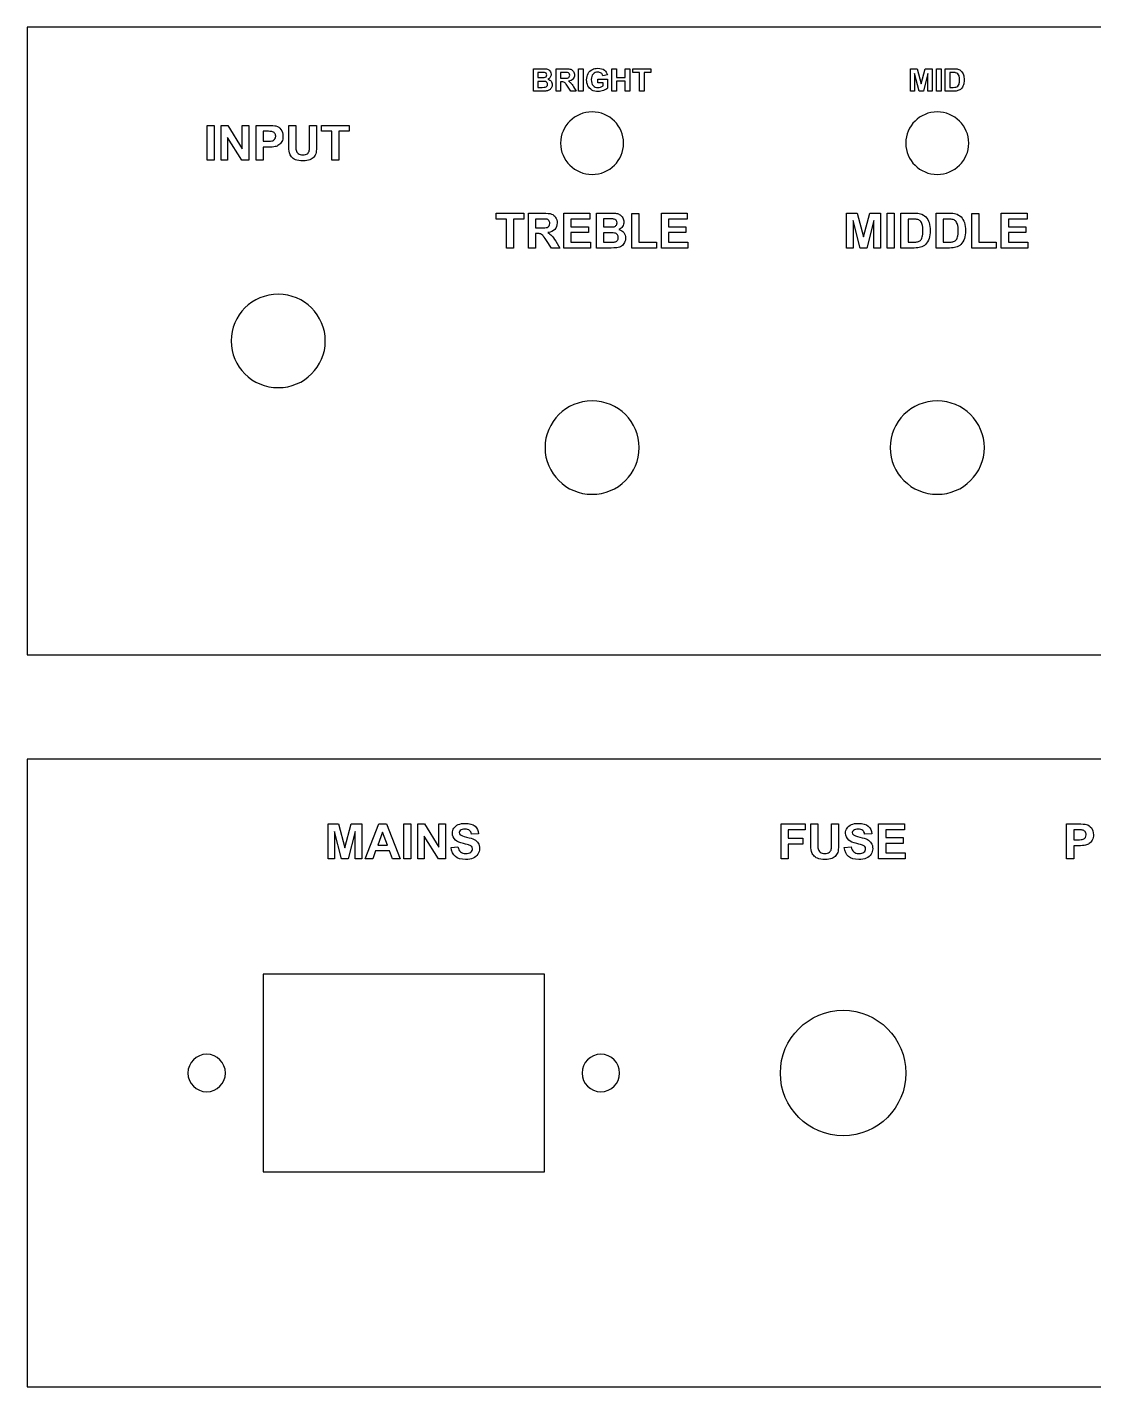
# Model space of a CAD drawing. Extents: x 36 to 1404, y 150 to 540.
# Drawn here: x 36 to 341.9, y 150 to 540 of the extents above; entities that cross this region are included whole.
import ezdxf

# ---------------------------------------------------------------- set-up
doc = ezdxf.new("R2010")
doc.units = 0
doc.layers.add('Amplified_Nation_-_WO_-_03_ARTWORK', color=7, linetype='CONTINUOUS')

msp = doc.modelspace()

# ---------------------------------------------------------------- linework, layer by layer
at = {"layer": 'Amplified_Nation_-_WO_-_03_ARTWORK', "color": 5}
for points in [[(1403.998965, 539.999986), (36.000999, 539.999986), (36.000999, 360.000991), (1403.998965, 360.000991)], [(198.000995, 515.698687)], [(297.000993, 515.698687)], [(108.000997, 463.392588)], [(198.001995, 432.790989)], [(297.001993, 432.790989)]]:
    msp.add_lwpolyline(points, close=True, dxfattribs=at)
at = {"layer": 'Amplified_Nation_-_WO_-_03_ARTWORK', "color": 7}
for points in [[(181.173095, 528.100787), (183.748095, 528.100787)], [(183.367095, 521.658787), (181.173095, 521.658787), (181.173095, 528.100787)], [(182.474095, 527.028787), (182.474095, 525.538787), (183.327095, 525.538787)], [(183.221095, 527.028787), (182.474095, 527.028787)], [(187.673095, 521.658487), (187.673095, 528.101487), (190.411095, 528.101487)], [(189.989095, 527.011487), (188.974095, 527.011487), (188.974095, 525.376487)], [(299.304493, 528.101187), (301.682492, 528.101187)], [(301.752492, 521.658187), (299.304493, 521.658187), (299.304493, 528.101187)], [(300.605492, 527.011187), (300.605492, 522.744187), (301.577492, 522.744187)], [(301.190492, 527.011187), (300.605492, 527.011187)], [(182.474095, 524.466787), (182.474095, 522.743787), (183.678095, 522.743787)], [(183.525095, 524.466787), (182.474095, 524.466787)], [(189.238095, 524.348487), (188.974095, 524.348487), (188.974095, 521.658487), (187.673095, 521.658487)], [(188.974095, 525.376487), (189.936095, 525.376487)], [(192.678095, 522.915487), (193.465095, 521.658487), (191.910095, 521.658487), (190.969095, 523.060487)], [(199.665495, 524.027287), (199.665495, 525.112287), (202.469495, 525.112287), (202.469495, 522.546287)], [(201.155495, 523.210287), (201.155495, 524.027287), (199.665495, 524.027287)], [(202.386495, 526.317287), (201.094495, 526.075287)], [(101.683997, 501.810687), (101.683997, 511.831687), (104.930997, 511.831687)], [(111.007797, 511.831987), (113.030797, 511.831987), (113.030797, 506.403987)], [(111.007797, 506.485987), (111.007797, 511.831987)], [(116.975797, 506.287987), (116.975797, 511.831987), (118.998797, 511.831987), (118.998797, 506.567987)], [(103.706997, 510.136687), (103.706997, 507.292687), (104.813997, 507.292687)], [(104.684997, 510.136687), (103.706997, 510.136687)], [(105.025997, 505.590687), (103.706997, 505.590687), (103.706997, 501.810687), (101.683997, 501.810687)], [(179.775796, 476.653988), (179.775796, 486.674988), (184.033795, 486.674988)], [(183.377795, 484.979988), (181.798795, 484.979988), (181.798795, 482.436988)], [(199.224095, 486.674988), (203.229095, 486.674988)], [(202.635095, 476.653988), (199.224095, 476.653988), (199.224095, 486.674988)], [(201.247095, 485.006988), (201.247095, 482.689988), (202.573095, 482.689988)], [(202.409095, 485.006988), (201.247095, 485.006988)], [(286.585893, 486.674988), (290.283893, 486.674988)], [(290.392893, 476.653988), (286.585893, 476.653988), (286.585893, 486.674988)], [(288.608893, 484.979988), (288.608893, 478.341988), (290.119893, 478.341988)], [(289.517893, 484.979988), (288.608893, 484.979988)], [(296.696193, 486.674988), (300.394192, 486.674988)], [(300.503192, 476.653988), (296.696193, 476.653988), (296.696193, 486.674988)], [(298.719193, 484.979988), (298.719193, 478.341988), (300.230192, 478.341988)], [(299.628193, 484.979988), (298.719193, 484.979988)], [(182.208795, 480.836988), (181.798795, 480.836988), (181.798795, 476.653988), (179.775796, 476.653988)], [(181.798795, 482.436988), (183.295795, 482.436988)], [(201.247095, 481.021988), (201.247095, 478.341988), (203.120095, 478.341988)], [(202.881095, 481.021988), (201.247095, 481.021988)], [(187.561795, 478.608988), (188.784795, 476.653988), (186.364795, 476.653988), (184.902795, 478.833988)], [(165.430296, 308.597692), (163.407296, 308.509692)], [(260.720193, 311.462392), (262.743193, 311.462392), (262.743193, 306.034392)], [(260.720193, 306.116392), (260.720193, 311.462392)], [(266.688193, 305.918392), (266.688193, 311.462392), (268.711193, 311.462392), (268.711193, 306.198392)], [(278.192493, 308.597692), (276.169493, 308.509692)], [(334.102492, 301.441092), (334.102492, 311.462092), (337.349492, 311.462092)], [(336.125492, 309.767092), (336.125492, 306.923092), (337.232492, 306.923092)], [(337.103492, 309.767092), (336.125492, 309.767092)], [(157.569296, 304.701692), (159.538296, 304.892692)], [(270.331493, 304.701692), (272.300493, 304.892692)], [(337.444492, 305.221092), (336.125492, 305.221092), (336.125492, 301.441092), (334.102492, 301.441092)]]:
    msp.add_lwpolyline(points, dxfattribs=at)
for points in [[(194.127995, 528.100987), (195.428995, 528.100987), (195.428995, 521.658987), (194.127995, 521.658987)], [(203.673295, 521.658687), (203.673295, 528.100687), (204.974295, 528.100687), (204.974295, 525.565687), (207.523295, 525.565687), (207.523295, 528.100687), (208.823295, 528.100687), (208.823295, 521.658687), (207.523295, 521.658687), (207.523295, 524.475687), (204.974295, 524.475687), (204.974295, 521.658687)], [(211.618695, 521.658687), (211.618695, 527.011687), (209.707695, 527.011687), (209.707695, 528.100687), (214.826695, 528.100687), (214.826695, 527.011687), (212.919695, 527.011687), (212.919695, 521.658687)], [(289.293893, 521.658687), (289.293893, 528.100687), (291.240893, 528.100687), (292.409893, 523.706687), (293.564893, 528.100687), (295.516893, 528.100687), (295.516893, 521.658687), (294.308893, 521.658687), (294.308893, 526.729687), (293.028893, 521.658687), (291.776893, 521.658687), (290.502893, 526.729687), (290.502893, 521.658687)], [(296.769993, 528.100987), (298.070993, 528.100987), (298.070993, 521.658987), (296.769993, 521.658987)], [(87.621998, 511.831987), (89.644998, 511.831987), (89.644998, 501.810987), (87.621998, 501.810987)], [(91.593798, 501.810487), (91.593798, 511.831487), (93.562798, 511.831487), (97.663798, 505.139487), (97.663798, 511.831487), (99.543798, 511.831487), (99.543798, 501.810487), (97.513798, 501.810487), (93.473798, 508.345487), (93.473798, 501.810487)], [(123.387697, 501.810487), (123.387697, 510.136487), (120.413697, 510.136487), (120.413697, 511.831487), (128.377697, 511.831487), (128.377697, 510.136487), (125.410697, 510.136487), (125.410697, 501.810487)], [(173.472696, 476.653788), (173.472696, 484.979788), (170.498696, 484.979788), (170.498696, 486.674788), (178.462696, 486.674788), (178.462696, 484.979788), (175.495696, 484.979788), (175.495696, 476.653788)], [(189.878895, 476.653788), (189.878895, 486.674788), (197.309895, 486.674788), (197.309895, 484.979788), (191.901895, 484.979788), (191.901895, 482.757788), (196.933895, 482.757788), (196.933895, 481.069788), (191.901895, 481.069788), (191.901895, 478.341788), (197.500895, 478.341788), (197.500895, 476.653788)], [(209.381795, 476.653788), (209.381795, 486.592788), (211.404795, 486.592788), (211.404795, 478.341788), (216.436795, 478.341788), (216.436795, 476.653788)], [(217.878895, 476.653788), (217.878895, 486.674788), (225.309894, 486.674788), (225.309894, 484.979788), (219.901895, 484.979788), (219.901895, 482.757788), (224.933894, 482.757788), (224.933894, 481.069788), (219.901895, 481.069788), (219.901895, 478.341788), (225.500894, 478.341788), (225.500894, 476.653788)], [(271.013193, 476.653788), (271.013193, 486.674788), (274.041193, 486.674788), (275.860193, 479.839788), (277.658193, 486.674788), (280.693193, 486.674788), (280.693193, 476.653788), (278.813193, 476.653788), (278.813193, 484.542788), (276.824193, 476.653788), (274.875193, 476.653788), (272.893193, 484.542788), (272.893193, 476.653788)], [(282.640993, 486.674988), (284.663993, 486.674988), (284.663993, 476.653988), (282.640993, 476.653988)], [(306.867692, 476.653788), (306.867692, 486.592788), (308.890692, 486.592788), (308.890692, 478.341788), (313.922692, 478.341788), (313.922692, 476.653788)], [(315.364692, 476.653788), (315.364692, 486.674788), (322.795692, 486.674788), (322.795692, 484.979788), (317.387692, 484.979788), (317.387692, 482.757788), (322.419692, 482.757788), (322.419692, 481.069788), (317.387692, 481.069788), (317.387692, 478.341788), (322.986692, 478.341788), (322.986692, 476.653788)], [(122.282197, 301.440892), (122.282197, 311.461892), (125.310197, 311.461892), (127.129197, 304.626892), (128.927197, 311.461892), (131.962197, 311.461892), (131.962197, 301.440892), (130.082197, 301.440892), (130.082197, 309.329892), (128.093197, 301.440892), (126.144197, 301.440892), (124.162197, 309.329892), (124.162197, 301.440892)], [(143.009196, 301.440792), (140.807196, 301.440792), (139.932197, 303.717792), (135.927197, 303.717792), (135.099197, 301.440792), (132.953197, 301.440792), (136.856197, 311.462792), (138.996197, 311.462792)], [(139.283197, 305.405792), (137.902197, 309.124792), (136.549197, 305.405792)], [(144.020996, 311.461992), (146.043996, 311.461992), (146.043996, 301.440992), (144.020996, 301.440992)], [(147.992196, 301.440892), (147.992196, 311.461892), (149.961196, 311.461892), (154.062196, 304.769892), (154.062196, 311.461892), (155.942196, 311.461892), (155.942196, 301.440892), (153.912196, 301.440892), (149.872196, 307.975892), (149.872196, 301.440892)], [(252.195794, 301.440892), (252.195794, 311.461892), (259.065794, 311.461892), (259.065794, 309.766892), (254.218794, 309.766892), (254.218794, 307.394892), (258.402794, 307.394892), (258.402794, 305.699892), (254.218794, 305.699892), (254.218794, 301.440892)], [(280.182093, 301.440892), (280.182093, 311.461892), (287.613093, 311.461892), (287.613093, 309.766892), (282.205093, 309.766892), (282.205093, 307.544892), (287.237093, 307.544892), (287.237093, 305.856892), (282.205093, 305.856892), (282.205093, 303.128892), (287.804093, 303.128892), (287.804093, 301.440892)]]:
    msp.add_lwpolyline(points, close=True, dxfattribs=at)
at = {"layer": 'Amplified_Nation_-_WO_-_03_ARTWORK', "color": 1}
for points in [[(35.999999, 150.010996), (1403.999965, 150.010996), (1403.999965, 330.010992), (35.999999, 330.010992)], [(103.680997, 211.643995), (184.320995, 211.643995), (184.320995, 268.379993), (103.680997, 268.379993)], [(82.098598, 240.010694)], [(195.138695, 240.010694)], [(287.999993, 240.010694)]]:
    msp.add_lwpolyline(points, close=True, dxfattribs=at)
at = {"layer": 'Amplified_Nation_-_WO_-_03_ARTWORK', "color": 7}
for points in [[(184.333095, 527.006787), (184.204095, 527.021787), (183.833095, 527.028787), (183.221095, 527.028787)], [(183.748095, 528.100787), (184.258095, 528.100787), (184.638095, 528.079787), (184.889095, 528.037787)], [(184.823095, 526.780787), (184.713095, 526.904787), (184.550095, 526.980787), (184.333095, 527.006787)], [(184.988095, 526.294787), (184.988095, 526.493787), (184.933095, 526.655787), (184.823095, 526.780787)], [(184.889095, 528.037787), (185.139095, 527.994787), (185.364095, 527.905787), (185.561095, 527.771787)], [(185.561095, 527.771787), (185.759095, 527.636787), (185.924095, 527.457787), (186.056095, 527.232787)], [(186.056095, 527.232787), (186.188095, 527.008787), (186.253095, 526.757787), (186.253095, 526.479787)], [(190.938095, 526.989487), (190.832095, 527.003487), (190.516095, 527.011487), (189.989095, 527.011487)], [(190.411095, 528.101487), (191.099095, 528.101487), (191.600095, 528.043487), (191.912095, 527.927487)], [(191.428095, 526.736487), (191.312095, 526.869487), (191.149095, 526.954487), (190.938095, 526.989487)], [(191.602095, 526.211487), (191.602095, 526.428487), (191.543095, 526.603487), (191.428095, 526.736487)], [(191.912095, 527.927487), (192.224095, 527.811487), (192.473095, 527.605487), (192.661095, 527.310487)], [(192.661095, 527.310487), (192.848095, 527.014487), (192.942095, 526.675487), (192.942095, 526.294487)], [(196.444495, 524.902287), (196.444495, 525.572287), (196.585495, 526.169287), (196.866495, 526.690287)], [(196.866495, 526.690287), (197.147495, 527.212287), (197.559495, 527.611287), (198.101495, 527.890287)], [(198.288495, 526.558287), (197.952495, 526.198287), (197.784495, 525.663287), (197.784495, 524.954287)], [(198.101495, 527.890287), (198.514495, 528.104287), (199.028495, 528.211287), (199.644495, 528.211287)], [(199.644495, 527.099287), (199.075495, 527.099287), (198.623495, 526.919287), (198.288495, 526.558287)], [(199.644495, 528.211287), (200.443495, 528.211287), (201.067495, 528.043287), (201.518495, 527.707287)], [(200.582495, 526.824287), (200.331495, 527.007287), (200.019495, 527.099287), (199.644495, 527.099287)], [(201.094495, 526.075287), (201.003495, 526.391287), (200.832495, 526.641287), (200.582495, 526.824287)], [(201.518495, 527.707287), (201.967495, 527.372287), (202.257495, 526.908287), (202.386495, 526.317287)], [(302.257492, 526.949187), (302.076492, 526.990187), (301.720492, 527.011187), (301.190492, 527.011187)], [(301.682492, 528.101187), (302.218492, 528.101187), (302.626492, 528.060187), (302.908492, 527.978187)], [(302.860492, 526.646187), (302.702492, 526.796187), (302.501492, 526.897187), (302.257492, 526.949187)], [(303.229492, 526.022187), (303.141492, 526.289187), (303.018492, 526.497187), (302.860492, 526.646187)], [(302.908492, 527.978187), (303.286492, 527.866187), (303.610492, 527.669187), (303.879492, 527.385187)], [(303.879492, 527.385187), (304.149492, 527.100187), (304.354492, 526.752187), (304.495492, 526.341187)], [(183.327095, 525.538787), (183.833095, 525.538787), (184.149095, 525.546787), (184.272095, 525.560787)], [(184.678095, 524.374787), (184.500095, 524.435787), (184.117095, 524.466787), (183.525095, 524.466787)], [(183.678095, 522.743787), (184.147095, 522.743787), (184.445095, 522.757787), (184.571095, 522.783787)], [(184.272095, 525.560787), (184.495095, 525.587787), (184.669095, 525.664787), (184.796095, 525.791787)], [(184.571095, 522.783787), (184.764095, 522.818787), (184.921095, 522.904787), (185.042095, 523.040787)], [(185.084095, 524.079787), (184.991095, 524.214787), (184.855095, 524.312787), (184.678095, 524.374787)], [(184.796095, 525.791787), (184.924095, 525.919787), (184.988095, 526.086787), (184.988095, 526.294787)], [(185.042095, 523.040787), (185.164095, 523.176787), (185.225095, 523.359787), (185.225095, 523.587787)], [(185.225095, 523.587787), (185.225095, 523.780787), (185.178095, 523.945787), (185.084095, 524.079787)], [(186.009095, 525.648787), (185.847095, 525.396787), (185.626095, 525.207787), (185.348095, 525.081787)], [(185.348095, 525.081787), (185.741095, 524.967787), (186.042095, 524.772787), (186.253095, 524.497787)], [(186.366095, 522.671787), (186.229095, 522.394787), (186.043095, 522.173787), (185.807095, 522.008787)], [(186.253095, 526.479787), (186.253095, 526.177787), (186.172095, 525.900787), (186.009095, 525.648787)], [(186.253095, 524.497787), (186.464095, 524.221787), (186.570095, 523.898787), (186.570095, 523.526787)], [(186.570095, 523.526787), (186.570095, 523.233787), (186.501095, 522.948787), (186.366095, 522.671787)], [(189.892095, 524.275487), (189.754095, 524.323487), (189.536095, 524.348487), (189.238095, 524.348487)], [(190.284095, 524.007487), (190.161095, 524.137487), (190.030095, 524.227487), (189.892095, 524.275487)], [(189.936095, 525.376487), (190.560095, 525.376487), (190.950095, 525.402487), (191.105095, 525.455487)], [(190.969095, 523.060487), (190.635095, 523.561487), (190.407095, 523.876487), (190.284095, 524.007487)], [(191.105095, 525.455487), (191.260095, 525.508487), (191.382095, 525.599487), (191.470095, 525.728487)], [(192.516095, 525.097487), (192.232095, 524.782487), (191.807095, 524.584487), (191.242095, 524.501487)], [(191.242095, 524.501487), (191.523095, 524.337487), (191.754095, 524.157487), (191.938095, 523.961487)], [(191.470095, 525.728487), (191.558095, 525.856487), (191.602095, 526.018487), (191.602095, 526.211487)], [(191.938095, 523.961487), (192.120095, 523.765487), (192.368095, 523.416487), (192.678095, 522.915487)], [(192.942095, 526.294487), (192.942095, 525.811487), (192.800095, 525.412487), (192.516095, 525.097487)], [(196.822495, 523.186287), (196.570495, 523.711287), (196.444495, 524.283287), (196.444495, 524.902287)], [(197.951495, 521.973287), (197.450495, 522.255287), (197.074495, 522.659287), (196.822495, 523.186287)], [(197.784495, 524.954287), (197.784495, 524.190287), (197.954495, 523.616287), (198.294495, 523.234287)], [(198.294495, 523.234287), (198.634495, 522.852287), (199.079495, 522.660287), (199.630495, 522.660287)], [(199.630495, 522.660287), (199.902495, 522.660287), (200.176495, 522.714287), (200.450495, 522.820287)], [(200.450495, 522.820287), (200.724495, 522.927287), (200.959495, 523.057287), (201.155495, 523.210287)], [(301.577492, 522.744187), (301.940492, 522.744187), (302.202492, 522.764187), (302.363492, 522.805187)], [(302.363492, 522.805187), (302.574492, 522.858187), (302.749492, 522.948187), (302.888492, 523.073187)], [(302.888492, 523.073187), (303.027492, 523.199187), (303.141492, 523.407187), (303.229492, 523.696187)], [(303.361492, 524.875187), (303.361492, 525.373187), (303.317492, 525.756187), (303.229492, 526.022187)], [(303.229492, 523.696187), (303.317492, 523.984187), (303.361492, 524.377187), (303.361492, 524.875187)], [(304.507492, 523.447187), (304.346492, 522.978187), (304.117492, 522.599187), (303.818492, 522.309187)], [(304.495492, 526.341187), (304.635492, 525.929187), (304.706492, 525.422187), (304.706492, 524.818187)], [(304.706492, 524.818187), (304.706492, 524.288187), (304.639492, 523.831187), (304.507492, 523.447187)], [(184.935095, 521.702787), (184.718095, 521.678787), (184.196095, 521.664787), (183.367095, 521.658787)], [(185.807095, 522.008787), (185.572095, 521.841787), (185.281095, 521.740787), (184.935095, 521.702787)], [(199.714495, 521.548287), (199.040495, 521.548287), (198.452495, 521.690287), (197.951495, 521.973287)], [(201.285495, 521.850287), (200.768495, 521.649287), (200.244495, 521.548287), (199.714495, 521.548287)], [(202.469495, 522.546287), (202.196495, 522.282287), (201.802495, 522.050287), (201.285495, 521.850287)], [(302.904492, 521.795187), (302.617492, 521.704187), (302.233492, 521.658187), (301.752492, 521.658187)], [(303.818492, 522.309187), (303.592492, 522.089187), (303.288492, 521.918187), (302.904492, 521.795187)], [(198.000995, 515.698687), (193.011995, 515.698687), (188.964995, 511.684687), (188.964995, 506.735687)], [(207.036995, 506.735687), (207.036995, 511.684687), (202.992995, 515.698687), (198.000995, 515.698687)], [(297.000993, 515.698687), (292.008993, 515.698687), (287.964993, 511.684687), (287.964993, 506.735687)], [(306.036992, 506.735687), (306.036992, 511.684687), (301.991992, 515.698687), (297.000993, 515.698687)], [(104.930997, 511.831687), (106.160997, 511.831687), (106.962997, 511.781687), (107.336997, 511.681687)], [(107.336997, 511.681687), (107.910997, 511.531687), (108.391997, 511.203687), (108.778997, 510.700687)], [(106.140997, 510.068687), (105.898997, 510.113687), (105.413997, 510.136687), (104.684997, 510.136687)], [(104.813997, 507.292687), (105.611997, 507.292687), (106.144997, 507.344687), (106.413997, 507.449687)], [(106.953997, 509.623687), (106.739997, 509.860687), (106.468997, 510.009687), (106.140997, 510.068687)], [(106.413997, 507.449687), (106.682997, 507.554687), (106.893997, 507.719687), (107.045997, 507.942687)], [(107.274997, 508.721687), (107.274997, 509.086687), (107.167997, 509.386687), (106.953997, 509.623687)], [(107.045997, 507.942687), (107.198997, 508.165687), (107.274997, 508.425687), (107.274997, 508.721687)], [(109.024997, 507.197687), (108.801997, 506.777687), (108.518997, 506.448687), (108.173997, 506.209687)], [(108.778997, 510.700687), (109.165997, 510.197687), (109.359997, 509.546687), (109.359997, 508.748687)], [(109.359997, 508.748687), (109.359997, 508.133687), (109.248997, 507.616687), (109.024997, 507.197687)], [(107.124997, 505.734687), (106.641997, 505.638687), (105.941997, 505.590687), (105.025997, 505.590687)], [(108.173997, 506.209687), (107.829997, 505.969687), (107.479997, 505.811687), (107.124997, 505.734687)], [(111.205797, 503.942987), (111.073797, 504.517987), (111.007797, 505.364987), (111.007797, 506.485987)], [(111.773797, 502.831987), (111.486797, 503.185987), (111.297797, 503.555987), (111.205797, 503.942987)], [(113.030797, 506.403987), (113.030797, 505.542987), (113.055797, 504.984987), (113.106797, 504.728987)], [(113.106797, 504.728987), (113.192797, 504.318987), (113.399797, 503.989987), (113.724797, 503.741987)], [(113.724797, 503.741987), (114.050797, 503.492987), (114.496797, 503.368987), (115.061797, 503.368987)], [(115.061797, 503.368987), (115.635797, 503.368987), (116.068797, 503.485987), (116.360797, 503.720987)], [(116.360797, 503.720987), (116.651797, 503.955987), (116.827797, 504.243987), (116.886797, 504.585987)], [(116.886797, 504.585987), (116.945797, 504.927987), (116.975797, 505.494987), (116.975797, 506.287987)], [(118.834797, 504.018987), (118.725797, 503.521987), (118.523797, 503.102987), (118.229797, 502.760987)], [(118.998797, 506.567987), (118.998797, 505.364987), (118.944797, 504.514987), (118.834797, 504.018987)], [(188.964995, 506.735687), (188.964995, 501.782687), (193.011995, 497.770688), (198.000995, 497.770688)], [(198.000995, 497.770688), (202.992995, 497.770688), (207.036995, 501.782687), (207.036995, 506.735687)], [(287.964993, 506.735687), (287.964993, 501.784687), (292.008993, 497.770688), (297.000993, 497.770688)], [(297.000993, 497.770688), (301.991992, 497.770688), (306.036992, 501.784687), (306.036992, 506.735687)], [(112.945797, 501.970987), (112.450797, 502.191987), (112.060797, 502.478987), (111.773797, 502.831987)], [(115.122797, 501.639987), (114.165797, 501.639987), (113.440797, 501.749987), (112.945797, 501.970987)], [(117.050797, 501.943987), (116.558797, 501.740987), (115.915797, 501.639987), (115.122797, 501.639987)], [(118.229797, 502.760987), (117.935797, 502.418987), (117.542797, 502.145987), (117.050797, 501.943987)], [(184.854795, 484.945988), (184.690795, 484.968988), (184.197795, 484.979988), (183.377795, 484.979988)], [(184.033795, 486.674988), (185.104795, 486.674988), (185.882795, 486.584988), (186.368795, 486.404988)], [(185.616795, 484.552988), (185.436795, 484.759988), (185.182795, 484.890988), (184.854795, 484.945988)], [(185.886795, 483.735988), (185.886795, 484.072988), (185.796795, 484.344988), (185.616795, 484.552988)], [(185.681795, 482.983988), (185.818795, 483.184988), (185.886795, 483.434988), (185.886795, 483.735988)], [(186.368795, 486.404988), (186.853795, 486.224988), (187.242795, 485.904988), (187.533795, 485.444988)], [(187.971795, 483.865988), (187.971795, 483.113988), (187.750795, 482.492988), (187.308795, 482.002988)], [(187.533795, 485.444988), (187.825795, 484.983988), (187.971795, 484.457988), (187.971795, 483.865988)], [(204.139095, 484.972988), (203.938095, 484.995988), (203.362095, 485.006988), (202.409095, 485.006988)], [(203.229095, 486.674988), (204.022095, 486.674988), (204.614095, 486.641988), (205.003095, 486.575988)], [(204.901095, 484.620988), (204.730095, 484.814988), (204.476095, 484.931988), (204.139095, 484.972988)], [(204.860095, 483.082988), (205.058095, 483.280988), (205.157095, 483.541988), (205.157095, 483.865988)], [(205.157095, 483.865988), (205.157095, 484.175988), (205.072095, 484.426988), (204.901095, 484.620988)], [(205.003095, 486.575988), (205.393095, 486.509988), (205.742095, 486.371988), (206.049095, 486.162988)], [(206.049095, 486.162988), (206.357095, 485.952988), (206.613095, 485.673988), (206.818095, 485.324988)], [(207.126095, 484.152988), (207.126095, 483.683988), (206.999095, 483.252988), (206.747095, 482.860988)], [(206.818095, 485.324988), (207.023095, 484.976988), (207.126095, 484.585988), (207.126095, 484.152988)], [(291.178893, 484.883988), (290.896893, 484.947988), (290.342893, 484.979988), (289.517893, 484.979988)], [(290.283893, 486.674988), (291.117893, 486.674988), (291.753893, 486.610988), (292.190893, 486.483988)], [(292.115893, 484.412988), (291.869893, 484.644988), (291.557893, 484.801988), (291.178893, 484.883988)], [(292.689893, 483.441988), (292.552893, 483.855988), (292.361893, 484.179988), (292.115893, 484.412988)], [(292.190893, 486.483988), (292.778893, 486.310988), (293.281893, 486.002988), (293.701893, 485.560988)], [(293.701893, 485.560988), (294.120893, 485.118988), (294.439893, 484.577988), (294.658893, 483.937988)], [(294.658893, 483.937988), (294.877893, 483.296988), (294.986893, 482.507988), (294.986893, 481.568988)], [(301.289192, 484.883988), (301.007192, 484.947988), (300.453192, 484.979988), (299.628193, 484.979988)], [(300.394192, 486.674988), (301.228192, 486.674988), (301.864192, 486.610988), (302.301192, 486.483988)], [(302.226192, 484.412988), (301.980192, 484.644988), (301.668192, 484.801988), (301.289192, 484.883988)], [(302.800192, 483.441988), (302.663192, 483.855988), (302.472192, 484.179988), (302.226192, 484.412988)], [(302.301192, 486.483988), (302.889192, 486.310988), (303.392192, 486.002988), (303.812192, 485.560988)], [(303.812192, 485.560988), (304.231192, 485.118988), (304.550192, 484.577988), (304.769192, 483.937988)], [(304.769192, 483.937988), (304.988192, 483.296988), (305.097192, 482.507988), (305.097192, 481.568988)], [(183.227795, 480.724988), (183.012795, 480.799988), (182.673795, 480.836988), (182.208795, 480.836988)], [(183.835795, 480.307988), (183.644795, 480.509988), (183.441795, 480.648988), (183.227795, 480.724988)], [(183.295795, 482.436988), (184.266795, 482.436988), (184.872795, 482.477988), (185.113795, 482.559988)], [(184.902795, 478.833988), (184.382795, 479.613988), (184.027795, 480.104988), (183.835795, 480.307988)], [(185.113795, 482.559988), (185.355795, 482.641988), (185.544795, 482.782988), (185.681795, 482.983988)], [(187.308795, 482.002988), (186.866795, 481.512988), (186.205795, 481.203988), (185.325795, 481.076988)], [(185.325795, 481.076988), (185.763795, 480.820988), (186.124795, 480.540988), (186.409795, 480.235988)], [(186.409795, 480.235988), (186.694795, 479.930988), (187.078795, 479.387988), (187.561795, 478.608988)], [(202.573095, 482.689988), (203.362095, 482.689988), (203.851095, 482.700988), (204.043095, 482.723988)], [(204.675095, 480.877988), (204.399095, 480.973988), (203.801095, 481.021988), (202.881095, 481.021988)], [(204.043095, 482.723988), (204.389095, 482.764988), (204.662095, 482.884988), (204.860095, 483.082988)], [(205.308095, 480.419988), (205.162095, 480.629988), (204.951095, 480.782988), (204.675095, 480.877988)], [(205.526095, 479.654988), (205.526095, 479.955988), (205.454095, 480.210988), (205.308095, 480.419988)], [(206.747095, 482.860988), (206.494095, 482.468988), (206.151095, 482.174988), (205.718095, 481.978988)], [(205.718095, 481.978988), (206.329095, 481.800988), (206.798095, 481.497988), (207.126095, 481.069988)], [(207.126095, 481.069988), (207.454095, 480.641988), (207.618095, 480.137988), (207.618095, 479.558988)], [(292.159893, 478.854988), (292.376893, 479.050988), (292.552893, 479.373988), (292.689893, 479.821988)], [(292.894893, 481.657988), (292.894893, 482.432988), (292.826893, 483.026988), (292.689893, 483.441988)], [(292.689893, 479.821988), (292.826893, 480.270988), (292.894893, 480.882988), (292.894893, 481.657988)], [(294.986893, 481.568988), (294.986893, 480.743988), (294.883893, 480.032988), (294.678893, 479.435988)], [(302.270192, 478.854988), (302.487192, 479.050988), (302.663192, 479.373988), (302.800192, 479.821988)], [(303.005192, 481.657988), (303.005192, 482.432988), (302.937192, 483.026988), (302.800192, 483.441988)], [(302.800192, 479.821988), (302.937192, 480.270988), (303.005192, 480.882988), (303.005192, 481.657988)], [(305.097192, 481.568988), (305.097192, 480.743988), (304.994192, 480.032988), (304.789192, 479.435988)], [(205.075095, 476.721988), (204.738095, 476.685988), (203.924095, 476.662988), (202.635095, 476.653988)], [(203.120095, 478.341988), (203.849095, 478.341988), (204.312095, 478.362988), (204.508095, 478.403988)], [(204.508095, 478.403988), (204.809095, 478.458988), (205.054095, 478.591988), (205.243095, 478.803988)], [(206.432095, 477.196988), (206.065095, 476.939988), (205.613095, 476.780988), (205.075095, 476.721988)], [(205.243095, 478.803988), (205.432095, 479.015988), (205.526095, 479.298988), (205.526095, 479.654988)], [(207.300095, 478.229988), (207.088095, 477.798988), (206.799095, 477.454988), (206.432095, 477.196988)], [(207.618095, 479.558988), (207.618095, 479.103988), (207.512095, 478.659988), (207.300095, 478.229988)], [(290.119893, 478.341988), (290.684893, 478.341988), (291.092893, 478.373988), (291.342893, 478.437988)], [(292.183893, 476.865988), (291.736893, 476.724988), (291.140893, 476.653988), (290.392893, 476.653988)], [(291.342893, 478.437988), (291.671893, 478.519988), (291.943893, 478.658988), (292.159893, 478.854988)], [(293.605893, 477.665988), (293.254893, 477.323988), (292.780893, 477.056988), (292.183893, 476.865988)], [(294.678893, 479.435988), (294.428893, 478.706988), (294.070893, 478.116988), (293.605893, 477.665988)], [(300.230192, 478.341988), (300.795192, 478.341988), (301.203192, 478.373988), (301.453192, 478.437988)], [(302.294192, 476.865988), (301.847192, 476.724988), (301.251192, 476.653988), (300.503192, 476.653988)], [(301.453192, 478.437988), (301.782192, 478.519988), (302.054192, 478.658988), (302.270192, 478.854988)], [(303.716192, 477.665988), (303.365192, 477.323988), (302.891192, 477.056988), (302.294192, 476.865988)], [(304.789192, 479.435988), (304.539192, 478.706988), (304.181192, 478.116988), (303.716192, 477.665988)], [(108.000997, 463.392588), (100.543997, 463.392588), (94.500998, 457.395589), (94.500998, 450.000589)], [(121.500997, 450.000589), (121.500997, 457.395589), (115.457997, 463.392588), (108.000997, 463.392588)], [(94.500998, 450.000589), (94.500998, 442.603589), (100.543997, 436.609589), (108.000997, 436.609589)], [(108.000997, 436.609589), (115.457997, 436.609589), (121.500997, 442.603589), (121.500997, 450.000589)], [(198.001995, 432.790989), (190.547995, 432.790989), (184.501995, 426.796989), (184.501995, 419.40099)], [(211.501995, 419.40099), (211.501995, 426.796989), (205.457995, 432.790989), (198.001995, 432.790989)], [(297.001993, 432.790989), (289.544993, 432.790989), (283.501993, 426.796989), (283.501993, 419.40099)], [(310.501992, 419.40099), (310.501992, 426.796989), (304.457992, 432.790989), (297.001993, 432.790989)], [(184.501995, 419.40099), (184.501995, 412.00599), (190.547995, 406.00999), (198.001995, 406.00999)], [(198.001995, 406.00999), (205.457995, 406.00999), (211.501995, 412.00599), (211.501995, 419.40099)], [(283.501993, 419.40099), (283.501993, 412.00599), (289.544993, 406.00999), (297.001993, 406.00999)], [(297.001993, 406.00999), (304.457992, 406.00999), (310.501992, 412.00599), (310.501992, 419.40099)], [(157.931296, 308.837692), (157.931296, 309.347692), (158.076296, 309.825692), (158.365296, 310.269692)], [(158.854296, 306.820692), (158.239296, 307.371692), (157.931296, 308.044692), (157.931296, 308.837692)], [(158.365296, 310.269692), (158.655296, 310.713692), (159.072296, 311.052692), (159.616296, 311.284692)], [(159.616296, 311.284692), (160.161296, 311.516692), (160.819296, 311.633692), (161.589296, 311.633692)], [(160.187296, 309.596692), (159.973296, 309.441692), (159.866296, 309.233692), (159.866296, 308.973692)], [(159.866296, 308.973692), (159.866296, 308.737692), (159.966296, 308.534692), (160.167296, 308.365692)], [(160.167296, 308.365692), (160.422296, 308.151692), (161.042296, 307.928692), (162.026296, 307.695692)], [(161.568296, 309.958692), (160.980296, 309.958692), (160.520296, 309.837692), (160.187296, 309.596692)], [(162.850296, 309.619692), (162.565296, 309.845692), (162.138296, 309.958692), (161.568296, 309.958692)], [(161.589296, 311.633692), (162.846296, 311.633692), (163.793296, 311.357692), (164.429296, 310.805692)], [(163.407296, 308.509692), (163.320296, 309.024692), (163.134296, 309.394692), (162.850296, 309.619692)], [(164.429296, 310.805692), (165.065296, 310.254692), (165.399296, 309.518692), (165.430296, 308.597692)], [(270.693493, 308.837692), (270.693493, 309.347692), (270.838493, 309.825692), (271.127493, 310.269692)], [(271.616493, 306.820692), (271.001493, 307.371692), (270.693493, 308.044692), (270.693493, 308.837692)], [(271.127493, 310.269692), (271.417493, 310.713692), (271.834493, 311.052692), (272.378493, 311.284692)], [(272.378493, 311.284692), (272.923493, 311.516692), (273.581493, 311.633692), (274.351493, 311.633692)], [(272.949493, 309.596692), (272.735493, 309.441692), (272.628493, 309.233692), (272.628493, 308.973692)], [(272.628493, 308.973692), (272.628493, 308.737692), (272.728493, 308.534692), (272.929493, 308.365692)], [(272.929493, 308.365692), (273.184493, 308.151692), (273.804493, 307.928692), (274.788493, 307.695692)], [(274.330493, 309.958692), (273.742493, 309.958692), (273.282493, 309.837692), (272.949493, 309.596692)], [(275.612493, 309.619692), (275.327493, 309.845692), (274.900493, 309.958692), (274.330493, 309.958692)], [(274.351493, 311.633692), (275.608493, 311.633692), (276.555493, 311.357692), (277.191493, 310.805692)], [(276.169493, 308.509692), (276.082493, 309.024692), (275.896493, 309.394692), (275.612493, 309.619692)], [(277.191493, 310.805692), (277.827493, 310.254692), (278.161493, 309.518692), (278.192493, 308.597692)], [(338.559492, 309.699092), (338.317492, 309.744092), (337.832492, 309.767092), (337.103492, 309.767092)], [(337.349492, 311.462092), (338.579492, 311.462092), (339.381492, 311.412092), (339.755492, 311.312092)], [(339.372492, 309.254092), (339.158492, 309.491092), (338.887492, 309.640092), (338.559492, 309.699092)], [(339.693492, 308.352092), (339.693492, 308.717092), (339.586492, 309.017092), (339.372492, 309.254092)], [(339.464492, 307.573092), (339.617492, 307.796092), (339.693492, 308.056092), (339.693492, 308.352092)], [(339.755492, 311.312092), (340.329491, 311.162092), (340.810491, 310.834092), (341.197491, 310.331092)], [(341.197491, 310.331092), (341.584491, 309.828092), (341.778491, 309.177092), (341.778491, 308.379092)], [(341.778491, 308.379092), (341.778491, 307.764092), (341.667491, 307.247092), (341.443491, 306.828092)], [(158.786296, 302.141692), (158.107296, 302.726692), (157.701296, 303.580692), (157.569296, 304.701692)], [(161.137296, 305.829692), (160.053296, 306.098692), (159.292296, 306.428692), (158.854296, 306.820692)], [(159.538296, 304.892692), (159.656296, 304.232692), (159.897296, 303.746692), (160.259296, 303.436692)], [(162.757296, 305.391692), (162.521296, 305.473692), (161.981296, 305.619692), (161.137296, 305.829692)], [(162.026296, 307.695692), (163.010296, 307.463692), (163.738296, 307.222692), (164.210296, 306.974692)], [(163.486296, 304.957692), (163.346296, 305.124692), (163.104296, 305.268692), (162.757296, 305.391692)], [(163.198296, 303.385692), (163.529296, 303.661692), (163.694296, 303.983692), (163.694296, 304.352692)], [(163.694296, 304.352692), (163.694296, 304.589692), (163.625296, 304.791692), (163.486296, 304.957692)], [(164.210296, 306.974692), (164.682296, 306.725692), (165.051296, 306.386692), (165.318296, 305.955692)], [(165.717296, 304.359692), (165.717296, 303.785692), (165.558296, 303.247692), (165.239296, 302.746692)], [(165.318296, 305.955692), (165.584296, 305.525692), (165.717296, 304.993692), (165.717296, 304.359692)], [(260.918193, 303.573392), (260.786193, 304.148392), (260.720193, 304.995392), (260.720193, 306.116392)], [(262.743193, 306.034392), (262.743193, 305.173392), (262.768193, 304.615392), (262.819193, 304.359392)], [(262.819193, 304.359392), (262.905193, 303.949392), (263.112193, 303.620392), (263.437193, 303.372392)], [(266.073193, 303.351392), (266.364193, 303.586392), (266.540193, 303.874392), (266.599193, 304.216392)], [(266.599193, 304.216392), (266.658193, 304.558392), (266.688193, 305.125392), (266.688193, 305.918392)], [(268.711193, 306.198392), (268.711193, 304.995392), (268.657193, 304.145392), (268.547193, 303.649392)], [(271.548493, 302.141692), (270.869493, 302.726692), (270.463493, 303.580692), (270.331493, 304.701692)], [(273.899493, 305.829692), (272.815493, 306.098692), (272.054493, 306.428692), (271.616493, 306.820692)], [(272.300493, 304.892692), (272.418493, 304.232692), (272.659493, 303.746692), (273.021493, 303.436692)], [(275.519493, 305.391692), (275.283493, 305.473692), (274.743493, 305.619692), (273.899493, 305.829692)], [(274.788493, 307.695692), (275.772493, 307.463692), (276.500493, 307.222692), (276.972493, 306.974692)], [(276.248493, 304.957692), (276.108493, 305.124692), (275.866493, 305.268692), (275.519493, 305.391692)], [(275.960493, 303.385692), (276.291493, 303.661692), (276.456493, 303.983692), (276.456493, 304.352692)], [(276.456493, 304.352692), (276.456493, 304.589692), (276.387493, 304.791692), (276.248493, 304.957692)], [(276.972493, 306.974692), (277.444493, 306.725692), (277.813493, 306.386692), (278.080493, 305.955692)], [(278.479493, 304.359692), (278.479493, 303.785692), (278.320493, 303.247692), (278.001493, 302.746692)], [(278.080493, 305.955692), (278.346493, 305.525692), (278.479493, 304.993692), (278.479493, 304.359692)], [(337.232492, 306.923092), (338.030492, 306.923092), (338.563492, 306.975092), (338.832492, 307.080092)], [(339.543492, 305.365092), (339.060492, 305.269092), (338.360492, 305.221092), (337.444492, 305.221092)], [(338.832492, 307.080092), (339.101492, 307.185092), (339.312492, 307.350092), (339.464492, 307.573092)], [(340.592491, 305.840092), (340.248491, 305.600092), (339.898492, 305.442092), (339.543492, 305.365092)], [(341.443491, 306.828092), (341.220491, 306.408092), (340.937491, 306.079092), (340.592491, 305.840092)], [(161.705296, 301.263692), (160.438296, 301.263692), (159.465296, 301.555692), (158.786296, 302.141692)], [(160.259296, 303.436692), (160.621296, 303.126692), (161.110296, 302.972692), (161.725296, 302.972692)], [(163.885296, 301.628692), (163.302296, 301.385692), (162.575296, 301.263692), (161.705296, 301.263692)], [(161.725296, 302.972692), (162.377296, 302.972692), (162.868296, 303.109692), (163.198296, 303.385692)], [(165.239296, 302.746692), (164.920296, 302.244692), (164.469296, 301.872692), (163.885296, 301.628692)], [(261.486193, 302.462392), (261.199193, 302.816392), (261.010193, 303.186392), (260.918193, 303.573392)], [(262.658193, 301.601392), (262.163193, 301.822392), (261.773193, 302.109392), (261.486193, 302.462392)], [(264.835193, 301.270392), (263.878193, 301.270392), (263.153193, 301.380392), (262.658193, 301.601392)], [(263.437193, 303.372392), (263.763193, 303.123392), (264.209193, 302.999392), (264.774193, 302.999392)], [(264.774193, 302.999392), (265.348193, 302.999392), (265.781193, 303.116392), (266.073193, 303.351392)], [(266.763193, 301.574392), (266.271193, 301.371392), (265.628193, 301.270392), (264.835193, 301.270392)], [(267.942193, 302.391392), (267.648193, 302.049392), (267.255193, 301.776392), (266.763193, 301.574392)], [(268.547193, 303.649392), (268.438193, 303.152392), (268.236193, 302.733392), (267.942193, 302.391392)], [(274.467493, 301.263692), (273.200493, 301.263692), (272.227493, 301.555692), (271.548493, 302.141692)], [(273.021493, 303.436692), (273.383493, 303.126692), (273.872493, 302.972692), (274.487493, 302.972692)], [(276.647493, 301.628692), (276.064493, 301.385692), (275.337493, 301.263692), (274.467493, 301.263692)], [(274.487493, 302.972692), (275.139493, 302.972692), (275.630493, 303.109692), (275.960493, 303.385692)], [(278.001493, 302.746692), (277.682493, 302.244692), (277.231493, 301.872692), (276.647493, 301.628692)], [(251.999994, 240.010694), (251.999994, 249.951694), (260.058993, 258.010694), (269.999993, 258.010694)], [(269.999993, 258.010694), (279.940993, 258.010694), (287.999993, 249.951694), (287.999993, 240.010694)], [(87.480598, 245.393694), (84.507598, 245.393694), (82.098598, 242.983694), (82.098598, 240.010694)], [(92.862598, 240.010694), (92.862598, 242.983694), (90.452598, 245.393694), (87.480598, 245.393694)], [(200.520695, 245.393694), (197.547695, 245.393694), (195.138695, 242.983694), (195.138695, 240.010694)], [(205.902695, 240.010694), (205.902695, 242.983694), (203.492695, 245.393694), (200.520695, 245.393694)], [(82.098598, 240.010694), (82.098598, 237.037694), (84.507598, 234.629694), (87.480598, 234.629694)], [(87.480598, 234.629694), (90.452598, 234.629694), (92.862598, 237.037694), (92.862598, 240.010694)], [(195.138695, 240.010694), (195.138695, 237.037694), (197.547695, 234.629694), (200.520695, 234.629694)], [(200.520695, 234.629694), (203.492695, 234.629694), (205.902695, 237.037694), (205.902695, 240.010694)], [(269.999993, 222.010694), (260.058993, 222.010694), (251.999994, 230.069694), (251.999994, 240.010694)], [(287.999993, 240.010694), (287.999993, 230.069694), (279.940993, 222.010694), (269.999993, 222.010694)]]:
    msp.add_open_spline(points, degree=3, dxfattribs=at)
at = {"layer": 'Amplified_Nation_-_WO_-_03_ARTWORK', "color": 5}
for points in [[(198.000995, 515.698687), (193.011995, 515.698687), (188.964995, 511.684687), (188.964995, 506.735687)], [(207.036995, 506.735687), (207.036995, 511.684687), (202.992995, 515.698687), (198.000995, 515.698687)], [(297.000993, 515.698687), (292.008993, 515.698687), (287.964993, 511.684687), (287.964993, 506.735687)], [(306.036992, 506.735687), (306.036992, 511.684687), (301.991992, 515.698687), (297.000993, 515.698687)], [(188.964995, 506.735687), (188.964995, 501.782687), (193.011995, 497.770688), (198.000995, 497.770688)], [(198.000995, 497.770688), (202.992995, 497.770688), (207.036995, 501.782687), (207.036995, 506.735687)], [(287.964993, 506.735687), (287.964993, 501.784687), (292.008993, 497.770688), (297.000993, 497.770688)], [(297.000993, 497.770688), (301.991992, 497.770688), (306.036992, 501.784687), (306.036992, 506.735687)], [(108.000997, 463.392588), (100.543997, 463.392588), (94.500998, 457.395589), (94.500998, 450.000589)], [(121.500997, 450.000589), (121.500997, 457.395589), (115.457997, 463.392588), (108.000997, 463.392588)], [(94.500998, 450.000589), (94.500998, 442.603589), (100.543997, 436.609589), (108.000997, 436.609589)], [(108.000997, 436.609589), (115.457997, 436.609589), (121.500997, 442.603589), (121.500997, 450.000589)], [(198.001995, 432.790989), (190.547995, 432.790989), (184.501995, 426.796989), (184.501995, 419.40099)], [(211.501995, 419.40099), (211.501995, 426.796989), (205.457995, 432.790989), (198.001995, 432.790989)], [(297.001993, 432.790989), (289.544993, 432.790989), (283.501993, 426.796989), (283.501993, 419.40099)], [(310.501992, 419.40099), (310.501992, 426.796989), (304.457992, 432.790989), (297.001993, 432.790989)], [(184.501995, 419.40099), (184.501995, 412.00599), (190.547995, 406.00999), (198.001995, 406.00999)], [(198.001995, 406.00999), (205.457995, 406.00999), (211.501995, 412.00599), (211.501995, 419.40099)], [(283.501993, 419.40099), (283.501993, 412.00599), (289.544993, 406.00999), (297.001993, 406.00999)], [(297.001993, 406.00999), (304.457992, 406.00999), (310.501992, 412.00599), (310.501992, 419.40099)]]:
    msp.add_open_spline(points, degree=3, dxfattribs=at)
at = {"layer": 'Amplified_Nation_-_WO_-_03_ARTWORK', "color": 1}
for points in [[(251.999994, 240.010694), (251.999994, 249.951694), (260.058993, 258.010694), (269.999993, 258.010694)], [(269.999993, 258.010694), (279.940993, 258.010694), (287.999993, 249.951694), (287.999993, 240.010694)], [(87.480598, 245.393694), (84.507598, 245.393694), (82.098598, 242.983694), (82.098598, 240.010694)], [(92.862598, 240.010694), (92.862598, 242.983694), (90.452598, 245.393694), (87.480598, 245.393694)], [(200.520695, 245.393694), (197.547695, 245.393694), (195.138695, 242.983694), (195.138695, 240.010694)], [(205.902695, 240.010694), (205.902695, 242.983694), (203.492695, 245.393694), (200.520695, 245.393694)], [(82.098598, 240.010694), (82.098598, 237.037694), (84.507598, 234.629694), (87.480598, 234.629694)], [(87.480598, 234.629694), (90.452598, 234.629694), (92.862598, 237.037694), (92.862598, 240.010694)], [(195.138695, 240.010694), (195.138695, 237.037694), (197.547695, 234.629694), (200.520695, 234.629694)], [(200.520695, 234.629694), (203.492695, 234.629694), (205.902695, 237.037694), (205.902695, 240.010694)], [(269.999993, 222.010694), (260.058993, 222.010694), (251.999994, 230.069694), (251.999994, 240.010694)], [(287.999993, 240.010694), (287.999993, 230.069694), (279.940993, 222.010694), (269.999993, 222.010694)]]:
    msp.add_open_spline(points, degree=3, dxfattribs=at)

doc.saveas('drawing.dxf')
